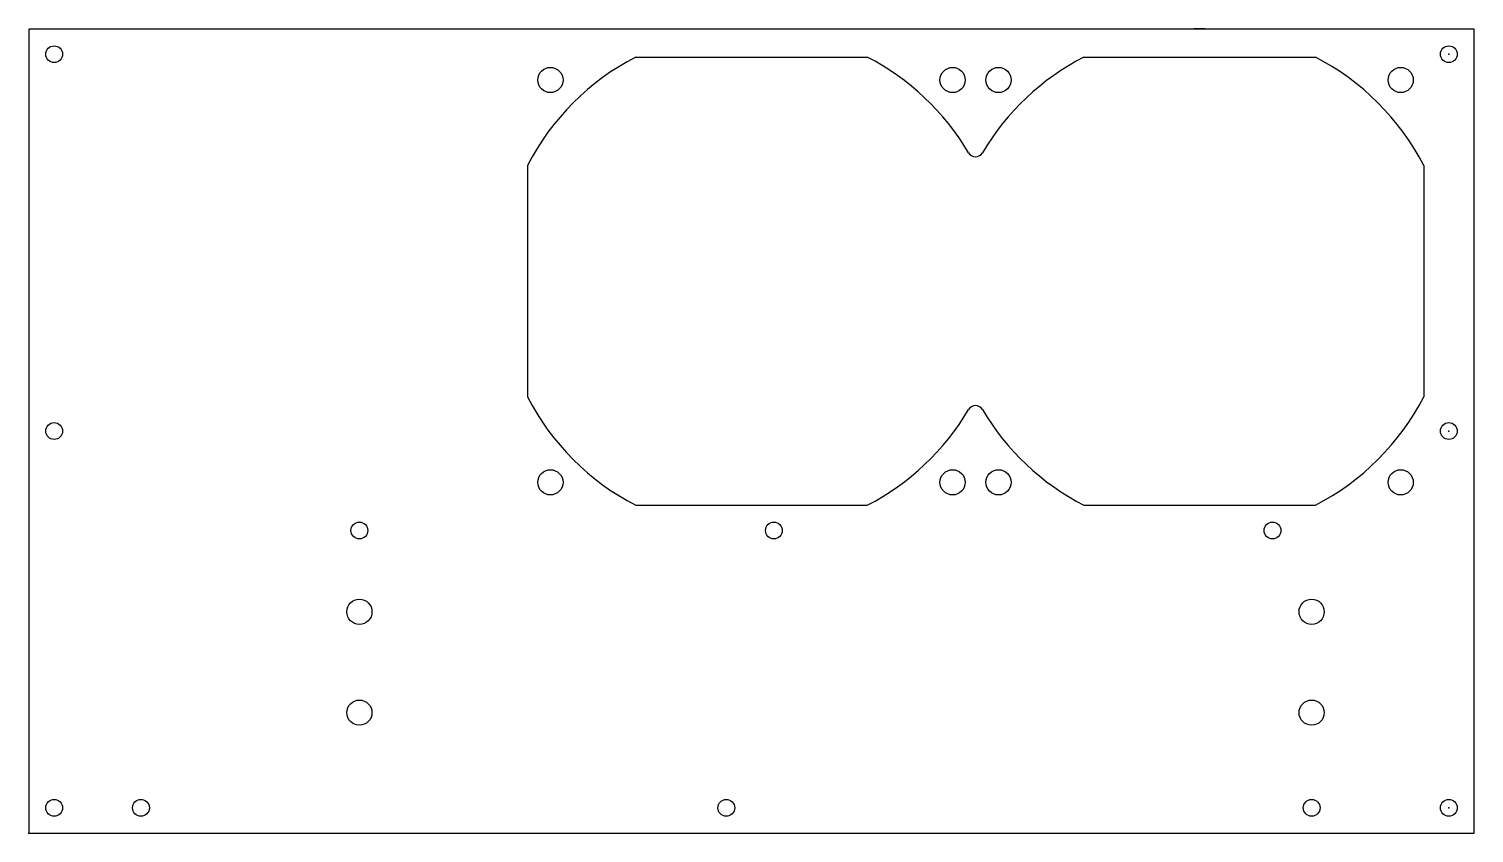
# Model space of a CAD drawing. Header units: millimetres. Extents: x 0 to 258, y 0 to 144.
import ezdxf

# ---------------------------------------------------------------- set-up
doc = ezdxf.new("R2010")
doc.units = ezdxf.units.MM
doc.header["$MEASUREMENT"] = 0
doc.layers.add('back v5_Sketch1', color=7, linetype='Continuous')

msp = doc.modelspace()

# ---------------------------------------------------------------- linework, layer by layer
at = {"layer": 'back v5_Sketch1'}
for p, q in [((0, 143.5), (0, 0)), ((9, 143.5), (0, 143.5)), ((258, 143.5), (0, 143.5)), ((0, 143.5), (0, 0)), ((258, 0), (258, 143.5)), ((108.34, 138.5), (149.66, 138.5)), ((188.34, 138.5), (229.66, 138.5)), ((89, 119.16), (89, 77.84)), ((249, 119.16), (249, 77.84)), ((108.34, 58.5), (149.66, 58.5)), ((188.34, 58.5), (229.66, 58.5)), ((0, 0), (258, 0)), ((0, 0), (9, 0))]:
    msp.add_line(p, q, dxfattribs=at)
for centre, radius in [((4.5, 139), 1.5), ((253.5, 139), 1.5), ((93.1, 134.4), 2.25), ((164.9, 134.4), 2.25), ((173.1, 134.4), 2.25), ((244.9, 134.4), 2.25), ((4.5, 71.75), 1.5), ((253.5, 71.75), 1.5), ((93.1, 62.6), 2.25), ((164.9, 62.6), 2.25), ((173.1, 62.6), 2.25), ((244.9, 62.6), 2.25), ((59, 54), 1.5), ((133, 54), 1.5), ((222, 54), 1.5), ((59, 39.5), 2.25), ((229, 39.5), 2.25), ((59, 21.5), 2.25), ((229, 21.5), 2.25), ((4.5, 4.5), 1.5), ((20, 4.5), 1.5), ((124.5, 4.5), 1.5), ((229, 4.5), 1.5), ((253.5, 4.5), 1.5)]:
    msp.add_circle(centre, radius, dxfattribs=at)
for centre, radius, start, end in [((209, 98.5), 45.02, 88.2807, 91.7193), ((129, 98.5), 45.02, 117.316, 152.684), ((129, 98.5), 45.02, 30.604, 62.684), ((209, 98.5), 45.02, 117.316, 149.396), ((209, 98.5), 45.02, 27.316, 62.684), ((169, 122.16), 1.45, 210.604, 329.396), ((129, 98.5), 45.02, 207.316, 242.684), ((209, 98.5), 45.02, 297.316, 332.684), ((129, 98.5), 45.02, 297.316, 329.396), ((169, 74.84), 1.45, 30.604, 149.396), ((209, 98.5), 45.02, 210.604, 242.684)]:
    msp.add_arc(centre, radius, start, end, dxfattribs=at)
for p in [(253.5, 139), (253.5, 139), (253.5, 71.75), (253.5, 71.75), (253.5, 4.5), (253.5, 4.5), (0, 0), (0, 0)]:
    msp.add_point(p, dxfattribs=at)

doc.saveas('drawing.dxf')
